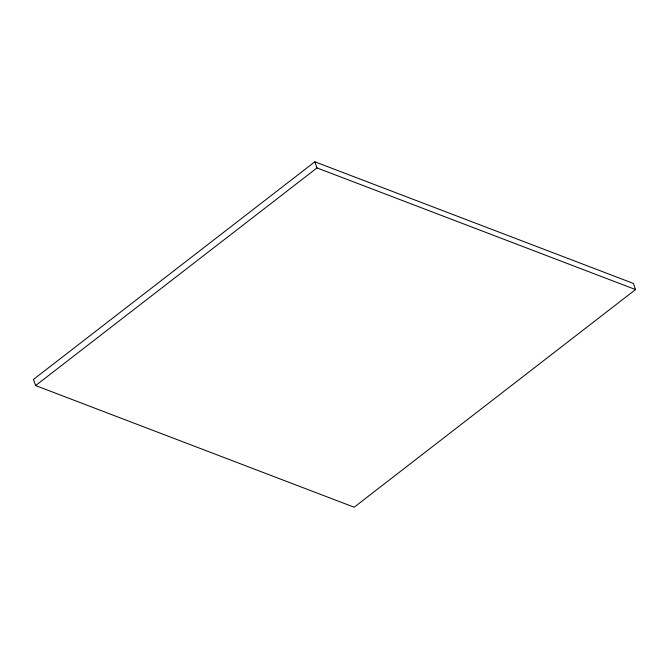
<?xml version="1.0" encoding="UTF-8"?>
<svg xmlns="http://www.w3.org/2000/svg" width="669" height="669" viewBox="0 0 669 669"><rect width="100%" height="100%" fill="white"/><g stroke="black" fill="none" stroke-linecap="round" stroke-linejoin="round"><path stroke-width="1" d="M314.84 161.789L33.45 379.44L35.608 385.57L354.16 507.211L635.55 289.56L633.392 283.43L314.84 161.789L316.997 167.919L635.55 289.56M35.608 385.57L316.997 167.919"/></g></svg>
